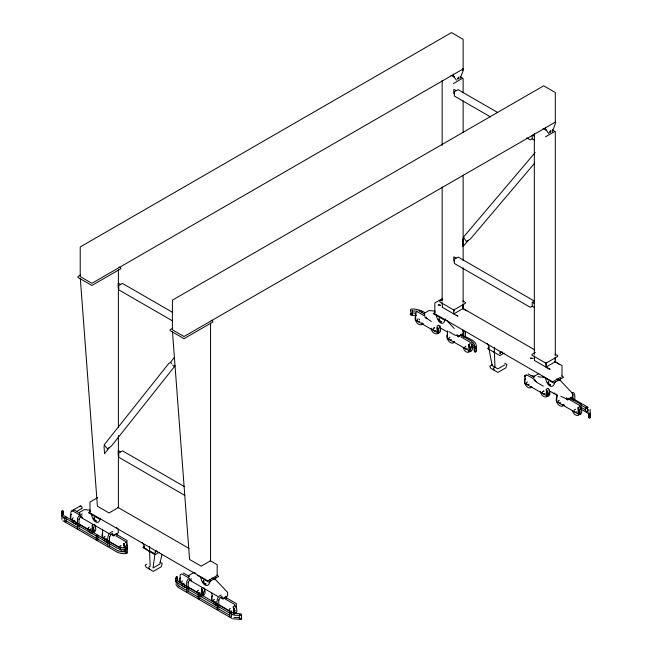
<?xml version="1.0" encoding="UTF-8"?>
<svg xmlns="http://www.w3.org/2000/svg" width="652" height="652" viewBox="0 0 652 652"><rect width="100%" height="100%" fill="white"/><g stroke="black" fill="none" stroke-linecap="round" stroke-linejoin="round"><path stroke-width="0.98" d="M524.738 379.871L524.746 379.399M78.998 519.408L80.595 516.637M109.569 537.052L111.166 534.29M188.216 582.456L189.814 579.693M218.787 600.109L220.376 597.338M457.565 79.031C457.125 77.849 459.611 77.335 458.625 77.148M94.295 518.153C95.135 515.928 92.763 518.943 94.181 519.913C94.312 521.624 98.11 521.078 95.762 520.687M203.685 580.875L203.685 581.747M438.478 330.711L437.378 332.968M548.446 382.186C549.106 379.79 546.824 383.563 548.625 384.387C549.587 385.764 551.983 384.973 549.53 384.435M547.68 394.713L547.794 393.824M161.981 554.167L159.854 564.029L153.033 567.973L154.972 553.898L149.544 550.769L148.909 551.136L149.544 550.223L149.544 546.506M460.019 78.656L463.132 70.718L463.132 39.316L451.51 32.6L80.229 246.953L80.229 276.595L91.859 283.31L463.132 68.949L462.667 68.68L462.667 70.449M552.187 131.867L555.3 123.929L555.3 92.527L543.678 85.811L172.397 300.164L172.397 329.806L184.027 336.522L555.3 122.16M90.832 529.285L90.93 528.495M93.538 530.687C91.28 534.558 94.621 528.356 92.282 526.914M102.511 533.23L101.989 535.17L102.511 537.721M124.907 549.367L124.067 550.565L124.85 549.929M180.042 577.99L179.52 579.93L180.042 582.481M233.897 613.198L234.223 610.541L233.383 608.381M234.793 612.611L233.872 613.923L235.339 613.076M234.63 613.793L235.022 610.606L233.212 606.841M422.056 322.756L421.485 323.791M437.622 332.65L438.054 331.029L437.109 327.834M447.345 334.142C444.778 337.972 451.534 346.815 454.64 341.558M546.938 395.756L547.37 394.142L546.425 390.947M562.831 404.933L563.157 404.224M578.723 414.11L579.163 412.488L578.21 409.293M100.522 518.332C97.996 527.696 91.402 518.747 91.516 513.849M210.343 580.582C207.972 590.908 200.857 582.733 200.816 576.93M214.777 579.726L216.301 577.142M445.34 319.26C442.822 328.69 436.245 319.57 436.335 314.737M555.178 381.502C552.798 391.73 545.667 383.735 545.659 377.883M559.579 380.686L561.136 378.054M114.866 534.746L113.766 536.074L112.943 535.471M117.352 533.312L116.243 534.64M224.182 597.86L223.074 599.188L222.259 598.585M226.668 596.425L225.331 597.77M459.701 335.658L458.356 337.002L457.117 334.598M462.186 334.223L461.445 335.34M569.017 398.771L567.672 400.116L566.433 397.712M571.502 397.337L570.288 398.698M174.41 357.369L170.376 362.447L168.648 363.612L104.173 444.843L107.441 448.869L109.169 447.704M104.809 453.344L109.397 447.549L111.133 446.384L174.972 365.959M174.76 365.21L173.872 366.326L172.788 364.981M454.583 76.806L454.281 77.18L450.988 75.282M546.751 130.017L546.449 130.392L543.157 128.493M234.321 612.847L233.652 613.516M547.362 395.414L546.694 396.082M579.155 413.767L578.479 414.436M535.121 152.576L463.327 237.279L466.424 241.419L468.16 240.417M463.979 237.548L462.904 238.828L462.904 246.619M463.132 246.48L468.397 240.278L470.133 239.276L534.681 163.122M458.226 79.112L458.772 77.278M79.006 515.797L77.474 518.446L77.409 528.886M188.224 578.854L186.692 581.502L186.619 591.943M525.056 376.008L525.634 375.674M112.649 535.219L113.277 534.616M425.699 317.785L426.327 317.182M190.18 579.987L190.808 579.375M457.484 336.139L458.111 335.535M221.965 598.332L222.682 597.648M566.8 399.252L567.427 398.641M71.345 514.306L70.334 515.732L70.726 519.367M76.382 523.034L76.903 522.554M82.429 517.427L81.744 517.737L81.158 517.117M94.516 518.462L94.516 519.734L95.616 520.369M92.91 532.904C95.176 530.915 93.619 527.37 92.111 525.373M108.688 540.907L108.444 541.233M124.556 550.81L125.119 550.28M125.314 550.679L122.78 551.51L119.829 549.359M126.512 550.207L127.645 547.688L126.512 543.858M418.079 318.934C416.057 318.657 417.728 323.327 419.611 321.167M421.705 324.191L422.268 323.669M422.463 324.068C418.201 327.467 412.471 318.225 416.351 315.112M439.35 318.355L438.649 318.991L438.796 320.36L440.067 321.933L441.648 321.721L440.988 321.778M439.399 319.341L439.399 320.613L440.613 321.615M453.515 341.819L453.27 342.145M453.49 342.544L454.061 342.023M203.831 580.549L203.139 581.193L203.285 582.554L204.549 584.135L206.13 583.915L205.103 583.817M203.831 581.576L203.831 582.847L204.932 583.483M202.226 596.009C204.492 594.021 202.935 590.484 201.419 588.487M212.446 595.765L211.444 597.199L211.827 600.826M525.488 378.331C521.983 381.616 527.549 390.515 531.779 387.182M531.046 386.587L530.801 386.905M536.572 381.453L535.488 381.477L534.648 379.358M531.021 387.304L531.584 386.783M548.715 382.455L548.715 383.726L549.815 384.362M557.281 396.685C553.776 399.969 559.334 408.869 563.572 405.528M563.1 404.778L562.586 405.259M562.806 405.658L563.377 405.137M62.005 514.558L61.883 519.416M176.325 580.557L176.113 584.991L178.143 587.379L231.794 618.357M80.514 275.079L77.89 276.595L77.89 277.402L91.859 285.462L120.726 268.803L120.726 267.988L118.974 266.986M453.319 83.635L462.667 78.24L460.116 76.594M120.49 284.557L118.754 285.56L118.754 289.838L172.568 320.906M456.123 90.783L454.387 91.785L454.387 96.064L490.557 116.944M172.682 328.29L170.058 329.806L170.058 330.613L184.027 338.681L212.894 322.015L212.894 321.2L211.142 320.197M534.558 140.074L531.991 138.86L530.255 139.862L526.726 137.825M545.488 136.855L554.836 131.451L552.285 129.805M120.49 451.975L118.754 452.977L118.754 457.256L184.915 495.455M456.123 258.2L454.387 259.203L454.387 263.481L530.255 307.279L531.991 306.277L534.558 307.491M71.899 510.801L80.261 505.968M97.637 497.639L89.992 502.056L89.992 512.855L207.833 580.891L217.181 575.488L217.181 564.697L210.148 560.63M442.472 298.559L434.819 302.968L434.819 313.767L552.66 381.803L560.019 377.549L561.193 378.225M442.325 299.684L439.823 301.126L439.823 301.933L453.784 310.002L465.471 303.253L465.471 302.438L462.855 300.931M76.732 511.453L81.753 508.552M73.407 517.875C70.889 518.242 73.203 522.252 74.784 520.255M79.544 515.406L82.185 513.882M442.162 302.724L442.39 307.076M80.4 516.751L82.209 515.708M90.147 511.404L88.476 512.774L99.349 519.049M434.982 312.324L433.311 313.693L444.183 319.969L445.854 318.999M427.174 318.42L426.571 318.657L425.984 318.037M77.017 523.727L75.102 523.98L72.152 521.828M454.615 313.441L463.132 308.526L463.132 304.044M93.635 524.355L92.356 525.096L92.046 531.527L70.84 519.285L70.84 511.698M438.47 325.267L437.182 326.008L436.881 332.447L415.674 320.197L415.674 312.61L417.256 311.689L425.031 316.179M89.3 527.052C86.781 527.419 89.096 531.429 90.677 529.432M434.411 327.801C431.559 327.964 433.735 332.406 435.503 330.344M94.263 531.062L93.326 531.429M112.747 531.527C105.974 533.369 107.93 541.429 107.971 546.531M105.192 536.229C102.674 536.596 104.988 540.598 106.569 538.609M450.027 337.141C447.508 337.508 449.823 341.518 451.396 339.521M110.962 534.404L112.772 533.36M463.197 331.037L463.784 331.64M126.708 541.967L125.428 542.708L125.428 541.372L115.934 535.895M121.085 545.398L119.976 546.254L120.661 548.03M465.919 346.318C463.401 346.685 465.715 350.695 467.288 348.698M470.85 350.874L469.383 351.721L470.426 349.415L468.649 344.818M144.475 546.066L142.78 547.59L155.046 554.673L159.292 552.22M489.31 346.986L487.606 348.51L499.872 355.593L504.126 353.139M146.61 564.265L145.135 565.121L146.178 567.289L153.293 571.396L161.199 566.832L162.234 563.467L160.099 562.236M492.317 364.68L489.766 366.155L490.801 368.315L497.916 372.422L505.822 367.858L506.865 364.492L504.729 363.262M504.681 364.949L497.859 368.885L492.146 365.585L488.951 348.551M535.325 352.414L531.991 354.338L531.991 355.144L545.952 363.213L557.639 356.465L557.639 355.65L555.023 354.142M533.189 358.453L530.443 358.176M534.33 355.943L534.558 360.287M546.783 366.652L555.3 361.738M182.723 580.989C180.205 581.356 182.519 585.366 184.1 583.369M527.549 381.901C524.884 382.406 527.639 386.514 529.212 384.118M189.618 579.807L191.419 578.764M191.664 580.622L191.06 580.851L190.474 580.231M202.951 587.468L201.664 588.21L201.362 594.64L180.156 582.399L180.156 574.811L181.745 573.89L189.512 578.373M547.786 388.38L546.498 389.122L546.197 395.56L524.982 383.311L524.982 375.723L526.572 374.802L534.347 379.293M198.615 590.166C196.097 590.533 198.412 594.534 199.993 592.546M543.442 391.078C540.932 391.445 543.238 395.454 544.819 393.458M221.15 595.048C214.997 597.102 217.54 604.917 217.189 609.587M571.437 392.814C575.789 390.711 574.877 398.307 574.591 400.352M214.508 599.335C211.99 599.71 214.304 603.711 215.885 601.723M559.334 400.255C556.824 400.621 559.139 404.631 560.712 402.634M220.18 597.46L221.99 596.417M572.415 394.093L573.002 394.696M230.4 608.512C227.597 609.066 230.808 612.847 231.574 610.957M575.512 409.269C572.66 409.423 574.836 413.865 576.604 411.811M412.219 314.566L410.841 314.345L410.841 310.311M475.145 346.522C471.502 353.099 479.212 353.099 475.569 346.522M66.096 521.771L64.711 521.551L64.711 517.272M176.431 577.289C175.184 577.77 175.184 581.755 176.431 582.244M198.469 594.159L199.846 594.371L199.846 598.658M423.482 323.694L421.738 323.848M440.507 321.249L439.578 320.523M434.126 327.964L434.566 327.923M438.152 332.341L438.829 332.137M438.323 332.748L439.065 332.52L437.598 333.368L438.519 332.055L438.34 329.578M547.639 395.862L548.381 395.634L546.914 396.481L547.957 394.175L546.172 389.578M564.583 405.161L562.839 405.316M579.253 413.808L579.93 413.596M579.432 414.216L580.166 413.987L578.699 414.835C580.769 413.009 579.343 409.766 577.965 407.932M202.813 594.95L203.546 594.722L202.079 595.569L203.131 593.263L201.346 588.666M234.842 613.671C238.396 612.741 236.766 607.762 235.022 605.789M233.84 614.469L231.093 614.192M555.08 393.563L554.061 392.985M586.278 406.872L587.289 407.207M97.352 540.149L96.341 539.815L96.341 535.536M199.267 598.992L198.257 598.658L198.257 594.371M230.466 612.293L231.476 612.635M410.947 311.012C407.304 306.57 424.159 310.36 424.664 312.984M412.488 311.02L417.019 311.102M416.049 313.433C408.429 311.428 408.242 317.027 416 315.079M526.042 375.373L524.746 375.365L524.738 377.011M125.909 551.747L120.84 551.649L117.792 550.696M126.773 551.747C130.05 555.007 119.096 553.418 117.238 552.22L62.828 520.712M239.765 615.358L234.818 615.26L231.859 614.355M240.629 615.358C244.476 613.149 236.228 613.728 234.027 613.451M239.447 617.737L234.027 617.485M110.327 534.363L111.745 534.42L113.619 535.504L118.297 532.806L118.297 529.285L116.602 527.492M220.759 597.517L222.935 598.617L227.613 595.92L227.613 592.399L214.166 578.169M435.259 311.134L429.065 310.539L424.387 313.237L424.387 315.389M538.837 373.694L533.703 376.351L533.703 377.622M537.876 376.75L544.061 377.345M90.424 510.223L84.23 509.619L79.56 512.317L79.56 514.469M195.241 572.896L193.546 572.733L188.876 575.431L188.876 576.71M437.631 333.025C442.023 333.612 440.899 327.19 438.747 325.242M453.531 342.202L454.468 342.3M469.424 351.379C473.148 352.096 472.977 346.799 471.339 344.769M532.619 358.567L530.679 358.046M531.054 386.962L531.991 387.06M543.646 391.013L544.135 391.143M546.947 396.139C551.339 396.726 550.215 390.303 548.063 388.356M578.74 414.493C583.124 415.079 582 408.657 579.848 406.709M92.633 531.755L94.23 531.608L92.771 532.456L93.815 530.149L92.771 526.637M92.804 532.113C97.189 532.7 96.072 526.278 93.921 524.33M91.932 533.254L89.984 532.733L88.044 531.005M107.825 542.423L105.885 541.91L103.937 540.182M157.116 550.989L155.82 551.103L155.209 552.847L155.209 551.168M185.355 587.191L183.408 586.67L181.468 584.942M202.12 595.227C205.845 595.944 205.673 590.647 204.035 588.617M200.311 596.27L201.248 596.36M217.14 605.537L215.193 605.015L213.253 603.296M531.331 375.479L534.762 376.546M232.682 618.772L241.574 619.4L241.582 617.754M421.534 311.509L422.121 312.096M65.722 516.938L66.308 517.272M97.352 535.194L97.939 535.536M176.855 577.289L177.442 577.623L177.442 580.899M438.511 304.834C441.803 305.34 441.217 305.674 438.274 304.965M502.7 352.219L500.646 352.015L500.035 353.759L500.035 352.088M117.792 546.661L120.84 547.615L127.262 547.721L127.254 549.367L120.669 549.253L117.238 548.185L62.828 516.677M497.794 112.568L458.095 89.65L456.359 90.652L453.784 89.43L453.784 93.709M533.002 134.899L534.558 135.795M534.558 303.213L532.219 301.86L532.219 306.138M462.635 308.233L534.746 349.871M554.974 361.55L562.008 365.609L562.008 376.408M466.783 310.898L462.904 308.657L462.904 304.174M558.951 364.109L555.072 361.868L555.3 357.255L555.3 359.945M561.845 375.919L563.524 377.288L553.499 383.083L542.627 376.4M456.351 315.128L457.9 316.024M547.737 367.899L550.068 369.244M442.162 307.206L457.671 316.163M534.33 360.417L549.832 369.374M556.832 378.812L558.511 380.181L557.982 379.88M461.477 334.231L463.23 335.242M464.982 336.261C469.106 339.195 478.152 340.898 475.976 347.956L474.55 347.964L474.371 344.289L472.798 342.61M571.462 397.728L573.214 398.739M574.966 399.757L588.194 407.394M418.845 310.776L424.786 314.207M461.665 335.495L471.844 341.371L471.844 348.013M528.161 373.889L534.102 377.312M570.981 398.608L581.16 404.484L581.16 410.173M472.154 342.243L473.018 342.74M580.223 404.631L587.582 408.877M460.76 336.807L470.255 342.292L470.255 343.62L468.967 344.362L468.967 350.621L447.459 338.551L447.459 330.963M424.957 317.084L431.306 321.509M533.89 379.977L536.995 382.528L543.312 386.171M471.999 344.337L474.713 346.016M580.223 406.824L585.48 409.863M587.232 410.874L588.194 411.428M448.837 331.632L455.161 335.275L456.571 335.332L458.454 336.416L463.124 333.718L462.667 329.716M560.842 396.294L567.77 399.529L572.44 396.832L572.44 393.319L558.992 379.081M440.597 328.054L447.614 332.104M472.154 346.277L473.018 346.774M549.098 390.695L557.436 395.511M580.223 408.665L587.582 412.912M172.739 312.455L122.462 283.424L120.726 284.427L118.151 283.212L118.151 287.491M184.206 486.49L122.462 450.834L120.726 451.836L118.151 450.622L118.151 454.9M117.808 507.321L189.039 548.446M217.018 575.007L218.689 576.376L208.664 582.163L197.792 575.48M212.006 577.9L213.677 579.269M209.822 579.742L210.995 580.419M144.125 547.631L147.222 549.424M79.96 513.287L74.018 509.864L72.429 510.777L80.196 515.259M115.983 534.094L127.018 540.459L127.018 547.101M183.334 572.969L189.276 576.401M225.299 597.199L236.326 603.573L236.326 608.316M79.56 515.838L82.853 518.503L109.267 533.752M189.064 579.058L192.169 581.617L217.768 596.393M120.441 547.924L102.625 537.639L102.625 530.043M217.035 603.687L211.941 600.753L211.941 593.157M218.73 604.665L233.155 612.994M64.418 515.846L77.621 523.466M79.373 524.477L107.417 540.671M109.169 541.682L117.996 546.775M178.982 581.983L186.276 586.197M187.597 586.963L217.401 604.168M219.153 605.178L231.851 612.513M231.427 614.111L178.143 583.344L176.113 580.956L176.325 576.523L177.45 576.767L177.629 580.435L179.202 582.114M65.347 520.418L77.621 527.501M79.373 528.511L107.417 544.705M109.169 545.716L117.996 550.81M178.982 586.018L186.276 590.231M187.597 590.997L198.542 597.313M199.871 598.08L217.401 608.202M219.153 609.212L230.099 615.537M472.798 346.644L474.265 347.997L474.436 351.656L475.267 352.333L476.09 351.648L475.781 347.483M179.202 586.148L177.735 584.795L177.613 583.768M460.711 334.264L461.82 336.196M225.193 596.466L226.301 598.397M548.894 133.66L545.488 129.055L545.488 127.295M588.984 417.296L588.772 412.797M126.732 548.259C128.957 553.817 123.807 555.39 125.347 548.715M63.016 511.47L63.228 515.716M61.842 516.18L61.63 511.681M569.114 398.095L570.076 399.92L579.571 405.405L579.571 406.734L578.283 407.476L577.982 413.906L556.775 401.665L556.775 394.077M486.808 343.164L488.56 345.731L488.951 348.005M446.856 320.629L454.281 328.486M419.179 319.04L419.611 319.586M229.145 612.472L230.083 613.459M197.36 594.119L198.298 595.105M141.973 542.244L143.733 544.819L144.125 547.093M587.974 409.187L588.699 410.418M587.974 413.221L588.707 414.224L588.756 417.663L589.587 418.331L590.41 417.655L590.223 413.702M170.612 362.292L171.696 363.637M456.441 80.18L453.319 75.844L453.319 74.075M578.039 407.753C583.98 414.468 575.406 419.423 572.554 410.923M546.254 389.399C552.814 397.663 541.845 400.361 540.378 391.265M468.723 344.639C474.664 351.363 466.09 356.31 463.238 347.809M233.131 607.02L234.793 610.476M123.896 543.727L125.706 547.501M123.815 543.907L125.477 547.362M116.154 533.597L116.985 535.284M123.391 544.29L124.907 547.436M494.363 370.369L493.319 368.209L494.998 367.239L494.379 351.681L493.743 352.047L494.379 351.143L494.379 347.418M468.894 346.188L469.847 349.374L468.894 351.477L470.157 349.953L470.157 348.054M437.745 327.467C442.602 336.122 431.771 335.601 431.062 328.152M437.598 327.548L438.519 329.928M224.532 597.493L225.25 599.009L234.744 604.486L234.744 605.822L233.457 606.564L233.457 612.823M201.598 590.027L202.544 593.222L201.598 595.325L202.853 593.793L202.829 591.771M149.732 569.343L148.697 567.175L150.172 566.319L149.544 550.769M94.491 519.114L94.727 519.595M570.508 397.981L571.136 399.309M590.117 409.342L590.296 413.955L589.172 414.207L588.748 413.205M61.883 515.382L62.005 510.524L63.13 510.76L63.301 514.314M93.212 527.647L93.538 528.788M125.298 547.012L125.437 548.153M172.47 331.632L189.577 559.457L201.207 566.172L210.555 560.777L210.555 323.025M104.01 446.058L104.573 453.499M80.31 278.412L97.409 506.245L109.039 512.961L118.387 507.566L118.387 454.729M63.285 517.558L63.301 518.348M590.37 413.808L590.37 417.076M587.289 408.217C588.422 414.216 583.899 412.007 585.692 407.207M573.002 394.436L573.002 400.377M555.3 131.72L555.3 355.65M549.375 389.929L549.375 393.718M546.189 362.52L546.189 365.21M545.952 362.651L545.952 367.133M534.33 133.464L534.33 354.338M533.955 134.304L533.955 136.015M533.955 303.424L533.955 300.857L458.095 257.059L456.359 258.062L453.784 256.847L453.784 261.126M532.219 135.306L532.219 138.729M465.381 331.314L465.381 337.296M463.784 331.379L463.784 337.32M463.132 78.509L463.132 92.763M463.132 100.905L463.132 132.454M463.132 175.209L463.132 260.71M463.132 267.833L463.132 302.438M454.02 309.301L454.02 311.094M453.784 309.439L453.784 313.922M442.162 80.253L442.162 145.396M442.162 187.124L442.162 301.126M440.059 325.87L440.059 328.714M412.439 310.311L412.439 314.345M241.158 614.657C242.74 620.508 237.988 620.508 239.561 614.657M231.476 613.638C232.609 619.644 228.086 617.436 229.879 612.635M218.787 599.873L218.787 609.587M204.541 588.063L204.541 591.861M188.216 582.228L188.216 591.943M124.141 543.45L124.141 547.916M118.387 269.814L118.387 284.044M118.387 287.092L118.387 427.296M118.387 435.43L118.387 450.662M109.569 536.816L109.569 546.531M97.939 535.781L97.939 539.815M95.225 524.95L95.225 527.794M78.998 519.171L78.998 528.886M66.308 518.283L66.308 521.551M79.992 506.359A1.491 0.864 60 0 1 81.753 506.832A1.491 0.864 60 0 1 81.28 508.601M71.59 511.486A1.491 0.864 60 0 1 72.641 510.875M549.758 131.957C549.775 134.72 552.456 127.539 549.758 131.957"/></g></svg>
